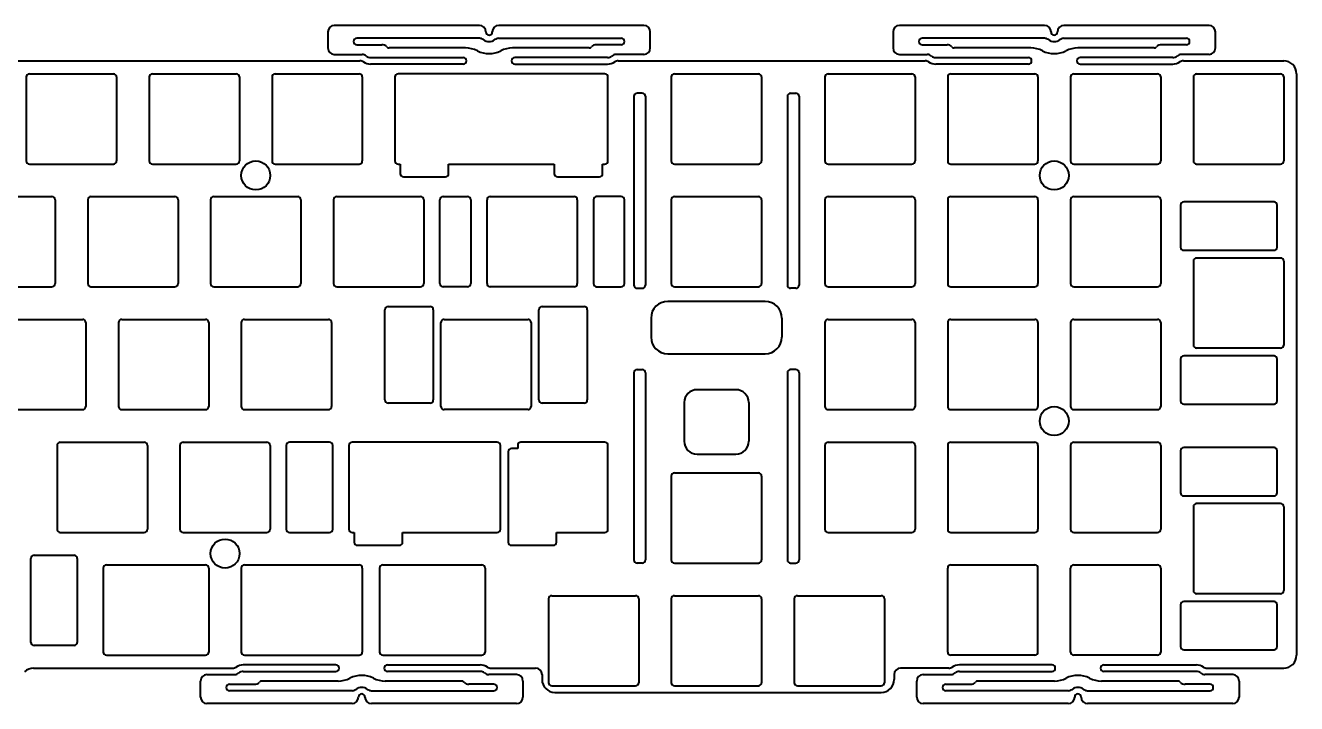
# Model space of a CAD drawing. Header units: millimetres. Extents: x 2592 to 2981, y 1525 to 1630.
# Drawn here: x 2784 to 2981.1, y 1524.8 to 1630 of the extents above; entities that cross this region are included whole.
import ezdxf

# ---------------------------------------------------------------- set-up
doc = ezdxf.new("R2010")
doc.units = ezdxf.units.MM
doc.layers.add('几何', color=7, linetype='Continuous')

msp = doc.modelspace()

# ---------------------------------------------------------------- linework, layer by layer
at = {"layer": '几何', "linetype": 'Continuous', "lineweight": 40}
for p, q in [((2830.85, 1629.04), (2830.85, 1626.54)), ((2854.35, 1630.04), (2831.85, 1630.04)), ((2879.85, 1630.04), (2857.35, 1630.04)), ((2880.85, 1626.54), (2880.85, 1629.04)), ((2918.49, 1629.04), (2918.49, 1626.54)), ((2941.99, 1630.04), (2919.49, 1630.04)), ((2967.49, 1630.04), (2944.99, 1630.04)), ((2968.49, 1626.54), (2968.49, 1629.04)), ((2854.35, 1628.04), (2835.35, 1628.04)), ((2835.35, 1627.04), (2839.23, 1627.04)), ((2852.21, 1626.54), (2840.35, 1626.54)), ((2857.35, 1628.04), (2876.35, 1628.04)), ((2871.35, 1626.54), (2859.49, 1626.54)), ((2876.35, 1627.04), (2872.47, 1627.04)), ((2941.99, 1628.04), (2922.99, 1628.04)), ((2922.99, 1627.04), (2926.88, 1627.04)), ((2939.85, 1626.54), (2927.99, 1626.54)), ((2944.99, 1628.04), (2963.99, 1628.04)), ((2958.99, 1626.54), (2947.14, 1626.54)), ((2963.99, 1627.04), (2960.11, 1627.04)), ((2765.89, 1624.54), (2835.81, 1624.54)), ((2831.85, 1625.54), (2836.15, 1625.54)), ((2837.47, 1625.04), (2851.85, 1625.04)), ((2874.23, 1625.04), (2859.85, 1625.04)), ((2879.85, 1625.54), (2875.55, 1625.54)), ((2875.89, 1624.54), (2923.46, 1624.54)), ((2919.49, 1625.54), (2923.79, 1625.54)), ((2925.12, 1625.04), (2939.49, 1625.04)), ((2961.87, 1625.04), (2947.49, 1625.04)), ((2967.49, 1625.54), (2963.2, 1625.54)), ((2963.53, 1624.54), (2979.07, 1624.54)), ((2784.59, 1622.54), (2797.59, 1622.54)), ((2803.64, 1622.54), (2816.64, 1622.54)), ((2822.69, 1622.54), (2835.69, 1622.54)), ((2851.85, 1624.04), (2837.47, 1624.04)), ((2873.79, 1622.54), (2841.74, 1622.54)), ((2859.85, 1624.04), (2874.23, 1624.04)), ((2884.61, 1622.54), (2897.61, 1622.54)), ((2908.42, 1622.54), (2921.42, 1622.54)), ((2939.49, 1624.04), (2925.12, 1624.04)), ((2927.47, 1622.54), (2940.47, 1622.54)), ((2946.52, 1622.54), (2959.52, 1622.54)), ((2947.49, 1624.04), (2961.87, 1624.04)), ((2965.57, 1622.54), (2978.57, 1622.54)), ((2981.07, 1622.54), (2981.07, 1532.34)), ((2784.09, 1622.04), (2784.09, 1609.04)), ((2798.09, 1622.04), (2798.09, 1609.04)), ((2803.14, 1622.04), (2803.14, 1609.04)), ((2817.14, 1622.04), (2817.14, 1609.04)), ((2822.19, 1622.04), (2822.19, 1609.04)), ((2836.19, 1622.04), (2836.19, 1609.04)), ((2841.24, 1622.04), (2841.24, 1609.04)), ((2874.29, 1609.04), (2874.29, 1622.04)), ((2884.11, 1622.04), (2884.11, 1609.04)), ((2898.11, 1622.04), (2898.11, 1609.04)), ((2907.92, 1622.04), (2907.92, 1609.04)), ((2921.92, 1622.04), (2921.92, 1609.04)), ((2926.97, 1622.04), (2926.97, 1609.04)), ((2940.97, 1622.04), (2940.97, 1609.04)), ((2946.02, 1622.04), (2946.02, 1609.04)), ((2960.02, 1622.04), (2960.02, 1609.04)), ((2965.07, 1622.04), (2965.07, 1609.04)), ((2979.07, 1622.04), (2979.07, 1609.04)), ((2878.29, 1619.04), (2878.29, 1589.76)), ((2879.61, 1619.54), (2878.79, 1619.54)), ((2880.11, 1619.04), (2880.11, 1589.76)), ((2902.11, 1619.04), (2902.11, 1589.76)), ((2902.61, 1619.54), (2903.42, 1619.54)), ((2903.92, 1619.04), (2903.92, 1589.76)), ((2784.59, 1608.54), (2797.59, 1608.54)), ((2803.64, 1608.54), (2816.64, 1608.54)), ((2822.69, 1608.54), (2835.69, 1608.54)), ((2841.74, 1608.54), (2842.08, 1608.54)), ((2842.08, 1608.54), (2842.08, 1607.04)), ((2849.58, 1608.54), (2865.96, 1608.54)), ((2849.58, 1607.04), (2849.58, 1608.54)), ((2865.96, 1608.54), (2865.96, 1607.04)), ((2873.46, 1608.54), (2873.79, 1608.54)), ((2873.46, 1607.04), (2873.46, 1608.54)), ((2884.61, 1608.54), (2897.61, 1608.54)), ((2908.42, 1608.54), (2921.42, 1608.54)), ((2927.47, 1608.54), (2940.47, 1608.54)), ((2946.52, 1608.54), (2959.52, 1608.54)), ((2965.57, 1608.54), (2978.57, 1608.54)), ((2842.58, 1606.54), (2849.08, 1606.54)), ((2866.46, 1606.54), (2872.96, 1606.54)), ((2775.07, 1603.49), (2788.07, 1603.49)), ((2788.57, 1602.99), (2788.57, 1589.99)), ((2793.62, 1602.99), (2793.62, 1589.99)), ((2794.12, 1603.49), (2807.12, 1603.49)), ((2807.62, 1602.99), (2807.62, 1589.99)), ((2812.67, 1602.99), (2812.67, 1589.99)), ((2813.17, 1603.49), (2826.17, 1603.49)), ((2826.67, 1602.99), (2826.67, 1589.99)), ((2831.72, 1602.99), (2831.72, 1589.99)), ((2832.22, 1603.49), (2845.22, 1603.49)), ((2845.72, 1602.99), (2845.72, 1589.99)), ((2848.22, 1589.99), (2848.22, 1602.99)), ((2848.72, 1603.49), (2852.53, 1603.49)), ((2853.03, 1602.99), (2853.03, 1589.99)), ((2855.53, 1589.99), (2855.53, 1602.99)), ((2856.03, 1603.49), (2869.03, 1603.49)), ((2869.53, 1602.99), (2869.53, 1589.99)), ((2872.03, 1602.99), (2872.03, 1589.99)), ((2876.34, 1603.49), (2872.53, 1603.49)), ((2876.84, 1589.99), (2876.84, 1602.99)), ((2884.11, 1602.99), (2884.11, 1589.99)), ((2884.61, 1603.49), (2897.61, 1603.49)), ((2898.11, 1602.99), (2898.11, 1589.99)), ((2907.92, 1602.99), (2907.92, 1589.99)), ((2908.42, 1603.49), (2921.42, 1603.49)), ((2921.92, 1602.99), (2921.92, 1589.99)), ((2926.97, 1602.99), (2926.97, 1589.99)), ((2927.47, 1603.49), (2940.47, 1603.49)), ((2940.97, 1602.99), (2940.97, 1589.99)), ((2946.02, 1602.99), (2946.02, 1589.99)), ((2946.52, 1603.49), (2959.52, 1603.49)), ((2960.02, 1602.99), (2960.02, 1589.99)), ((2977.57, 1602.65), (2963.57, 1602.65)), ((2963.07, 1602.15), (2963.07, 1595.65)), ((2978.07, 1595.65), (2978.07, 1602.15)), ((2963.57, 1595.15), (2977.57, 1595.15)), ((2965.07, 1593.46), (2965.07, 1580.46)), ((2978.57, 1593.96), (2965.57, 1593.96)), ((2979.07, 1593.46), (2979.07, 1580.46)), ((2775.07, 1589.49), (2788.07, 1589.49)), ((2794.12, 1589.49), (2807.12, 1589.49)), ((2813.17, 1589.49), (2826.17, 1589.49)), ((2832.22, 1589.49), (2845.22, 1589.49)), ((2852.53, 1589.49), (2848.72, 1589.49)), ((2869.03, 1589.49), (2856.03, 1589.49)), ((2872.53, 1589.49), (2876.34, 1589.49)), ((2878.79, 1589.26), (2879.61, 1589.26)), ((2884.61, 1589.49), (2897.61, 1589.49)), ((2903.42, 1589.26), (2902.61, 1589.26)), ((2908.42, 1589.49), (2921.42, 1589.49)), ((2927.47, 1589.49), (2940.47, 1589.49)), ((2946.52, 1589.49), (2959.52, 1589.49)), ((2898.66, 1587.23), (2883.56, 1587.23)), ((2839.7, 1571.94), (2839.7, 1585.94)), ((2840.2, 1586.44), (2846.7, 1586.44)), ((2847.2, 1585.94), (2847.2, 1571.94)), ((2863.58, 1571.94), (2863.58, 1585.94)), ((2864.08, 1586.44), (2870.58, 1586.44)), ((2871.08, 1585.94), (2871.08, 1571.94)), ((2779.83, 1584.44), (2792.83, 1584.44)), ((2793.33, 1583.94), (2793.33, 1570.94)), ((2798.38, 1583.94), (2798.38, 1570.94)), ((2798.88, 1584.44), (2811.88, 1584.44)), ((2812.38, 1583.94), (2812.38, 1570.94)), ((2817.43, 1583.94), (2817.43, 1570.94)), ((2817.93, 1584.44), (2830.93, 1584.44)), ((2831.43, 1583.94), (2831.43, 1570.94)), ((2848.39, 1570.94), (2848.39, 1583.94)), ((2848.89, 1584.44), (2861.89, 1584.44)), ((2862.39, 1583.94), (2862.39, 1570.94)), ((2880.96, 1584.63), (2880.96, 1581.69)), ((2901.26, 1584.63), (2901.26, 1581.69)), ((2907.92, 1583.94), (2907.92, 1570.94)), ((2908.42, 1584.44), (2921.42, 1584.44)), ((2921.92, 1583.94), (2921.92, 1570.94)), ((2926.97, 1583.94), (2926.97, 1570.94)), ((2927.47, 1584.44), (2940.47, 1584.44)), ((2940.97, 1583.94), (2940.97, 1570.94)), ((2946.02, 1583.94), (2946.02, 1570.94)), ((2946.52, 1584.44), (2959.52, 1584.44)), ((2960.02, 1583.94), (2960.02, 1570.94)), ((2883.56, 1579.09), (2898.66, 1579.09)), ((2978.57, 1579.96), (2965.57, 1579.96)), ((2963.07, 1578.28), (2963.07, 1571.78)), ((2977.57, 1578.78), (2963.57, 1578.78)), ((2978.07, 1571.78), (2978.07, 1578.28)), ((2878.29, 1576.17), (2878.29, 1547.13)), ((2878.79, 1576.67), (2879.61, 1576.67)), ((2880.11, 1576.17), (2880.11, 1547.13)), ((2902.11, 1576.17), (2902.11, 1547.13)), ((2903.42, 1576.67), (2902.61, 1576.67)), ((2903.92, 1576.17), (2903.92, 1547.13)), ((2894.11, 1573.53), (2888.11, 1573.53)), ((2846.7, 1571.44), (2840.2, 1571.44)), ((2870.58, 1571.44), (2864.08, 1571.44)), ((2886.11, 1571.53), (2886.11, 1565.53)), ((2896.11, 1571.53), (2896.11, 1565.53)), ((2963.57, 1571.28), (2977.57, 1571.28)), ((2779.83, 1570.44), (2792.83, 1570.44)), ((2798.88, 1570.44), (2811.88, 1570.44)), ((2817.93, 1570.44), (2830.93, 1570.44)), ((2861.89, 1570.44), (2848.89, 1570.44)), ((2908.42, 1570.44), (2921.42, 1570.44)), ((2927.47, 1570.44), (2940.47, 1570.44)), ((2946.52, 1570.44), (2959.52, 1570.44)), ((2789.36, 1565.39), (2802.36, 1565.39)), ((2808.41, 1565.39), (2821.41, 1565.39)), ((2831.1, 1565.39), (2824.91, 1565.39)), ((2857.13, 1565.39), (2834.6, 1565.39)), ((2873.79, 1565.39), (2860.79, 1565.39)), ((2908.42, 1565.39), (2921.42, 1565.39)), ((2927.47, 1565.39), (2940.47, 1565.39)), ((2946.52, 1565.39), (2959.52, 1565.39)), ((2788.86, 1564.89), (2788.86, 1551.89)), ((2802.86, 1564.89), (2802.86, 1551.89)), ((2807.91, 1564.89), (2807.91, 1551.89)), ((2821.91, 1564.89), (2821.91, 1551.89)), ((2824.41, 1564.89), (2824.41, 1551.89)), ((2831.6, 1551.89), (2831.6, 1564.89)), ((2834.1, 1564.89), (2834.1, 1551.89)), ((2857.63, 1551.89), (2857.63, 1564.89)), ((2858.81, 1563.89), (2858.81, 1549.89)), ((2860.29, 1564.39), (2859.31, 1564.39)), ((2860.29, 1564.89), (2860.29, 1564.39)), ((2874.29, 1551.89), (2874.29, 1564.89)), ((2888.11, 1563.53), (2894.11, 1563.53)), ((2907.92, 1564.89), (2907.92, 1551.89)), ((2921.92, 1564.89), (2921.92, 1551.89)), ((2926.97, 1564.89), (2926.97, 1551.89)), ((2940.97, 1564.89), (2940.97, 1551.89)), ((2946.02, 1564.89), (2946.02, 1551.89)), ((2960.02, 1564.89), (2960.02, 1551.89)), ((2963.07, 1564.05), (2963.07, 1557.55)), ((2977.57, 1564.55), (2963.57, 1564.55)), ((2978.07, 1557.55), (2978.07, 1564.05)), ((2884.11, 1560.13), (2884.11, 1547.13)), ((2884.61, 1560.63), (2897.61, 1560.63)), ((2898.11, 1560.13), (2898.11, 1547.13)), ((2963.57, 1557.05), (2977.57, 1557.05)), ((2965.07, 1555.36), (2965.07, 1542.36)), ((2978.57, 1555.86), (2965.57, 1555.86)), ((2979.07, 1555.36), (2979.07, 1542.36)), ((2789.36, 1551.39), (2802.36, 1551.39)), ((2808.41, 1551.39), (2821.41, 1551.39)), ((2824.91, 1551.39), (2831.1, 1551.39)), ((2834.6, 1551.39), (2834.94, 1551.39)), ((2834.94, 1551.39), (2834.94, 1549.89)), ((2842.44, 1549.89), (2842.44, 1551.39)), ((2842.44, 1551.39), (2857.13, 1551.39)), ((2866.31, 1551.39), (2873.79, 1551.39)), ((2866.31, 1549.89), (2866.31, 1551.39)), ((2908.42, 1551.39), (2921.42, 1551.39)), ((2927.47, 1551.39), (2940.47, 1551.39)), ((2946.52, 1551.39), (2959.52, 1551.39)), ((2835.44, 1549.39), (2841.94, 1549.39)), ((2859.31, 1549.39), (2865.81, 1549.39)), ((2785.3, 1547.84), (2791.49, 1547.84)), ((2784.8, 1534.34), (2784.8, 1547.34)), ((2791.99, 1547.34), (2791.99, 1534.34)), ((2796, 1545.84), (2796, 1532.84)), ((2796.5, 1546.34), (2811.88, 1546.34)), ((2812.38, 1545.84), (2812.38, 1532.84)), ((2817.43, 1545.84), (2817.43, 1532.84)), ((2817.93, 1546.34), (2835.69, 1546.34)), ((2836.19, 1545.84), (2836.19, 1532.84)), ((2838.86, 1545.84), (2838.86, 1532.84)), ((2839.36, 1546.34), (2852.36, 1546.34)), ((2879.61, 1546.63), (2878.79, 1546.63)), ((2884.61, 1546.63), (2897.61, 1546.63)), ((2902.61, 1546.63), (2903.42, 1546.63)), ((2926.97, 1532.84), (2926.97, 1545.84)), ((2927.47, 1546.34), (2940.47, 1546.34)), ((2940.97, 1532.84), (2940.97, 1545.84)), ((2946.02, 1532.84), (2946.02, 1545.84)), ((2946.52, 1546.34), (2959.52, 1546.34)), ((2960.02, 1545.84), (2960.02, 1532.84)), ((2865.56, 1541.58), (2878.56, 1541.58)), ((2884.61, 1541.58), (2897.61, 1541.58)), ((2903.66, 1541.58), (2916.66, 1541.58)), ((2978.57, 1541.86), (2965.57, 1541.86)), ((2865.06, 1541.08), (2865.06, 1528.08)), ((2879.06, 1541.08), (2879.06, 1528.08)), ((2884.11, 1541.08), (2884.11, 1528.08)), ((2898.11, 1541.08), (2898.11, 1528.08)), ((2903.16, 1541.08), (2903.16, 1528.08)), ((2917.16, 1541.08), (2917.16, 1528.08)), ((2963.07, 1540.18), (2963.07, 1533.68)), ((2977.57, 1540.68), (2963.57, 1540.68)), ((2978.07, 1533.68), (2978.07, 1540.18)), ((2791.49, 1533.84), (2785.3, 1533.84)), ((2796.5, 1532.34), (2811.88, 1532.34)), ((2817.93, 1532.34), (2835.69, 1532.34)), ((2839.36, 1532.34), (2852.36, 1532.34)), ((2940.47, 1532.34), (2927.47, 1532.34)), ((2959.52, 1532.34), (2946.52, 1532.34)), ((2963.57, 1533.18), (2977.57, 1533.18)), ((2785.22, 1530.34), (2816.06, 1530.34)), ((2832.1, 1530.84), (2817.72, 1530.84)), ((2817.72, 1529.84), (2832.1, 1529.84)), ((2840.1, 1530.84), (2854.48, 1530.84)), ((2854.48, 1529.84), (2840.1, 1529.84)), ((2856.14, 1530.34), (2863.06, 1530.34)), ((2927.12, 1530.34), (2919.66, 1530.34)), ((2943.16, 1530.84), (2928.78, 1530.84)), ((2928.78, 1529.84), (2943.16, 1529.84)), ((2951.16, 1530.84), (2965.54, 1530.84)), ((2965.54, 1529.84), (2951.16, 1529.84)), ((2967.19, 1530.34), (2979.07, 1530.34)), ((2811.1, 1525.84), (2811.1, 1528.34)), ((2812.1, 1529.34), (2816.4, 1529.34)), ((2815.6, 1527.84), (2819.48, 1527.84)), ((2832.46, 1528.34), (2820.6, 1528.34)), ((2851.6, 1528.34), (2839.74, 1528.34)), ((2856.6, 1527.84), (2852.72, 1527.84)), ((2860.1, 1529.34), (2855.8, 1529.34)), ((2861.1, 1528.34), (2861.1, 1525.84)), ((2864.06, 1529.34), (2864.06, 1528.58)), ((2918.66, 1529.34), (2918.66, 1528.58)), ((2922.16, 1525.84), (2922.16, 1528.34)), ((2923.16, 1529.34), (2927.46, 1529.34)), ((2926.66, 1527.84), (2930.54, 1527.84)), ((2943.52, 1528.34), (2931.66, 1528.34)), ((2962.66, 1528.34), (2950.8, 1528.34)), ((2967.66, 1527.84), (2963.78, 1527.84)), ((2971.16, 1529.34), (2966.86, 1529.34)), ((2972.16, 1528.34), (2972.16, 1525.84)), ((2834.6, 1526.84), (2815.6, 1526.84)), ((2837.6, 1526.84), (2856.6, 1526.84)), ((2865.56, 1527.58), (2878.56, 1527.58)), ((2866.06, 1526.58), (2916.66, 1526.58)), ((2884.61, 1527.58), (2897.61, 1527.58)), ((2903.66, 1527.58), (2916.66, 1527.58)), ((2945.66, 1526.84), (2926.66, 1526.84)), ((2948.66, 1526.84), (2967.66, 1526.84)), ((2834.6, 1524.84), (2812.1, 1524.84)), ((2860.1, 1524.84), (2837.6, 1524.84)), ((2945.66, 1524.84), (2923.16, 1524.84)), ((2971.16, 1524.84), (2948.66, 1524.84))]:
    msp.add_line(p, q, dxfattribs=at)
at = {"layer": '几何', "color": 40, "linetype": 'Continuous', "lineweight": 40, "true_color": 0xf8d731}
for p, q in [((2838.86, 1545.84), (2838.86, 1532.84)), ((2838.86, 1545.84), (2838.86, 1532.84)), ((2839.36, 1546.34), (2852.36, 1546.34)), ((2839.36, 1546.34), (2852.36, 1546.34)), ((2841.74, 1546.34), (2854.74, 1546.34)), ((2855.24, 1545.84), (2855.24, 1532.84)), ((2839.36, 1532.34), (2852.36, 1532.34)), ((2839.36, 1532.34), (2852.36, 1532.34)), ((2841.74, 1532.34), (2854.74, 1532.34))]:
    msp.add_line(p, q, dxfattribs=at)
at = {"layer": '几何', "linetype": 'Continuous', "lineweight": 40}
for centre in [(2819.67, 1606.77), (2943.49, 1606.77), (2943.49, 1568.67), (2814.91, 1548.11)]:
    msp.add_circle(centre, 2.25, dxfattribs=at)
for centre, radius, start, end in [((2831.85, 1629.04), 1, 90, 180), ((2854.35, 1629.04), 1, 0, 90), ((2855.85, 1629.04), 0.5, 180, 0), ((2857.35, 1629.04), 1, 90, 180), ((2879.85, 1629.04), 1, 0, 90), ((2919.49, 1629.04), 1, 90, 180), ((2941.99, 1629.04), 1, 0, 90), ((2943.49, 1629.04), 0.5, 180, 0), ((2944.99, 1629.04), 1, 90, 180), ((2967.49, 1629.04), 1, 0, 90), ((2831.85, 1626.54), 1, 180, 270), ((2835.35, 1627.54), 0.5, 90, 270), ((2839.23, 1626.04), 1, 41.8103, 90), ((2840.35, 1627.04), 0.5, 221.8103, 270), ((2852.21, 1622.54), 4, 62.9279, 90), ((2854.35, 1627.04), 1, 53.1301, 90), ((2855.85, 1629.04), 1.5, 233.1301, 306.8699), ((2857.35, 1627.04), 1, 90, 126.8699), ((2859.49, 1622.54), 4, 90, 117.0721), ((2871.35, 1627.04), 0.5, 270, 318.1897), ((2872.47, 1626.04), 1, 90, 138.1897), ((2876.35, 1627.54), 0.5, 270, 90), ((2879.85, 1626.54), 1, 270, 0), ((2919.49, 1626.54), 1, 180, 270), ((2922.99, 1627.54), 0.5, 90, 270), ((2926.88, 1626.04), 1, 41.8103, 90), ((2927.99, 1627.04), 0.5, 221.8103, 270), ((2939.85, 1622.54), 4, 62.9279, 90), ((2941.99, 1627.04), 1, 53.1301, 90), ((2943.49, 1629.04), 1.5, 233.1301, 306.8699), ((2944.99, 1627.04), 1, 90, 126.8699), ((2947.14, 1622.54), 4, 90, 117.0721), ((2958.99, 1627.04), 0.5, 270, 318.1897), ((2960.11, 1626.04), 1, 90, 138.1897), ((2963.99, 1627.54), 0.5, 270, 90), ((2967.49, 1626.54), 1, 270, 0), ((2835.81, 1623.54), 1, 56.4427, 90), ((2836.15, 1624.54), 1, 48.5904, 90), ((2837.47, 1626.04), 2, 236.4427, 270), ((2837.47, 1626.04), 1, 228.5904, 270), ((2851.85, 1624.54), 0.5, 270, 90), ((2855.85, 1629.66), 4, 242.9279, 297.0721), ((2859.85, 1624.54), 0.5, 90, 270), ((2874.23, 1626.04), 1, 270, 311.4096), ((2874.23, 1626.04), 2, 270, 303.5573), ((2875.55, 1624.54), 1, 90, 131.4096), ((2875.89, 1623.54), 1, 90, 123.5573), ((2923.46, 1623.54), 1, 56.4427, 90), ((2923.79, 1624.54), 1, 48.5904, 90), ((2925.12, 1626.04), 2, 236.4427, 270), ((2925.12, 1626.04), 1, 228.5904, 270), ((2939.49, 1624.54), 0.5, 270, 90), ((2943.49, 1629.66), 4, 242.9279, 297.0721), ((2947.49, 1624.54), 0.5, 90, 270), ((2961.87, 1626.04), 1, 270, 311.4096), ((2961.87, 1626.04), 2, 270, 303.5573), ((2963.2, 1624.54), 1, 90, 131.4096), ((2963.53, 1623.54), 1, 90, 123.5573), ((2979.07, 1622.54), 2, 0, 90), ((2784.59, 1622.04), 0.5, 90, 180), ((2797.59, 1622.04), 0.5, 0, 90), ((2803.64, 1622.04), 0.5, 90, 180), ((2816.64, 1622.04), 0.5, 0, 90), ((2822.69, 1622.04), 0.5, 90, 180), ((2835.69, 1622.04), 0.5, 0, 90), ((2841.74, 1622.04), 0.5, 90, 180), ((2873.79, 1622.04), 0.5, 0, 90), ((2884.61, 1622.04), 0.5, 90, 180), ((2897.61, 1622.04), 0.5, 0, 90), ((2908.42, 1622.04), 0.5, 90, 180), ((2921.42, 1622.04), 0.5, 0, 90), ((2927.47, 1622.04), 0.5, 90, 180), ((2940.47, 1622.04), 0.5, 0, 90), ((2946.52, 1622.04), 0.5, 90, 180), ((2959.52, 1622.04), 0.5, 0, 90), ((2965.57, 1622.04), 0.5, 90, 180), ((2978.57, 1622.04), 0.5, 0, 90), ((2878.79, 1619.04), 0.5, 90, 180), ((2879.61, 1619.04), 0.5, 0, 90), ((2902.61, 1619.04), 0.5, 90, 180), ((2903.42, 1619.04), 0.5, 0, 90), ((2784.59, 1609.04), 0.5, 180, 270), ((2797.59, 1609.04), 0.5, 270, 0), ((2803.64, 1609.04), 0.5, 180, 270), ((2816.64, 1609.04), 0.5, 270, 0), ((2822.69, 1609.04), 0.5, 180, 270), ((2835.69, 1609.04), 0.5, 270, 0), ((2841.74, 1609.04), 0.5, 180, 270), ((2873.79, 1609.04), 0.5, 270, 0), ((2884.61, 1609.04), 0.5, 180, 270), ((2897.61, 1609.04), 0.5, 270, 0), ((2908.42, 1609.04), 0.5, 180, 270), ((2921.42, 1609.04), 0.5, 270, 0), ((2927.47, 1609.04), 0.5, 180, 270), ((2940.47, 1609.04), 0.5, 270, 0), ((2946.52, 1609.04), 0.5, 180, 270), ((2959.52, 1609.04), 0.5, 270, 0), ((2965.57, 1609.04), 0.5, 180, 270), ((2978.57, 1609.04), 0.5, 270, 0), ((2842.58, 1607.04), 0.5, 180, 270), ((2849.08, 1607.04), 0.5, 270, 0), ((2866.46, 1607.04), 0.5, 180, 270), ((2872.96, 1607.04), 0.5, 270, 0), ((2788.07, 1602.99), 0.5, 0, 90), ((2794.12, 1602.99), 0.5, 90, 180), ((2807.12, 1602.99), 0.5, 0, 90), ((2813.17, 1602.99), 0.5, 90, 180), ((2826.17, 1602.99), 0.5, 0, 90), ((2832.22, 1602.99), 0.5, 90, 180), ((2845.22, 1602.99), 0.5, 0, 90), ((2848.72, 1602.99), 0.5, 90, 180), ((2852.53, 1602.99), 0.5, 0, 90), ((2856.03, 1602.99), 0.5, 90, 180), ((2869.03, 1602.99), 0.5, 0, 90), ((2872.53, 1602.99), 0.5, 90, 180), ((2876.34, 1602.99), 0.5, 0, 90), ((2884.61, 1602.99), 0.5, 90, 180), ((2897.61, 1602.99), 0.5, 0, 90), ((2908.42, 1602.99), 0.5, 90, 180), ((2921.42, 1602.99), 0.5, 0, 90), ((2927.47, 1602.99), 0.5, 90, 180), ((2940.47, 1602.99), 0.5, 0, 90), ((2946.52, 1602.99), 0.5, 90, 180), ((2959.52, 1602.99), 0.5, 0, 90), ((2963.57, 1602.15), 0.5, 90, 180), ((2977.57, 1602.15), 0.5, 0, 90), ((2963.57, 1595.65), 0.5, 180, 270), ((2977.57, 1595.65), 0.5, 270, 0), ((2965.57, 1593.46), 0.5, 90, 180), ((2978.57, 1593.46), 0.5, 0, 90), ((2788.07, 1589.99), 0.5, 270, 0), ((2794.12, 1589.99), 0.5, 180, 270), ((2807.12, 1589.99), 0.5, 270, 0), ((2813.17, 1589.99), 0.5, 180, 270), ((2826.17, 1589.99), 0.5, 270, 0), ((2832.22, 1589.99), 0.5, 180, 270), ((2845.22, 1589.99), 0.5, 270, 0), ((2848.72, 1589.99), 0.5, 180, 270), ((2852.53, 1589.99), 0.5, 270, 0), ((2856.03, 1589.99), 0.5, 180, 270), ((2869.03, 1589.99), 0.5, 270, 0), ((2872.53, 1589.99), 0.5, 180, 270), ((2876.34, 1589.99), 0.5, 270, 0), ((2878.79, 1589.76), 0.5, 180, 270), ((2879.61, 1589.76), 0.5, 270, 0), ((2884.61, 1589.99), 0.5, 180, 270), ((2897.61, 1589.99), 0.5, 270, 0), ((2902.61, 1589.76), 0.5, 180, 270), ((2903.42, 1589.76), 0.5, 270, 0), ((2908.42, 1589.99), 0.5, 180, 270), ((2921.42, 1589.99), 0.5, 270, 0), ((2927.47, 1589.99), 0.5, 180, 270), ((2940.47, 1589.99), 0.5, 270, 0), ((2946.52, 1589.99), 0.5, 180, 270), ((2959.52, 1589.99), 0.5, 270, 0), ((2883.56, 1584.63), 2.6, 90, 180), ((2898.66, 1584.63), 2.6, 0, 90), ((2840.2, 1585.94), 0.5, 90, 180), ((2846.7, 1585.94), 0.5, 0, 90), ((2864.08, 1585.94), 0.5, 90, 180), ((2870.58, 1585.94), 0.5, 0, 90), ((2792.83, 1583.94), 0.5, 0, 90), ((2798.88, 1583.94), 0.5, 90, 180), ((2811.88, 1583.94), 0.5, 0, 90), ((2817.93, 1583.94), 0.5, 90, 180), ((2830.93, 1583.94), 0.5, 0, 90), ((2848.89, 1583.94), 0.5, 90, 180), ((2861.89, 1583.94), 0.5, 0, 90), ((2908.42, 1583.94), 0.5, 90, 180), ((2921.42, 1583.94), 0.5, 0, 90), ((2927.47, 1583.94), 0.5, 90, 180), ((2940.47, 1583.94), 0.5, 0, 90), ((2946.52, 1583.94), 0.5, 90, 180), ((2959.52, 1583.94), 0.5, 0, 90), ((2883.56, 1581.69), 2.6, 180, 270), ((2898.66, 1581.69), 2.6, 270, 0), ((2965.57, 1580.46), 0.5, 180, 270), ((2978.57, 1580.46), 0.5, 270, 0), ((2963.57, 1578.28), 0.5, 90, 180), ((2977.57, 1578.28), 0.5, 0, 90), ((2878.79, 1576.17), 0.5, 90, 180), ((2879.61, 1576.17), 0.5, 0, 90), ((2902.61, 1576.17), 0.5, 90, 180), ((2903.42, 1576.17), 0.5, 0, 90), ((2888.11, 1571.53), 2, 90, 180), ((2894.11, 1571.53), 2, 0, 90), ((2840.2, 1571.94), 0.5, 180, 270), ((2846.7, 1571.94), 0.5, 270, 0), ((2864.08, 1571.94), 0.5, 180, 270), ((2870.58, 1571.94), 0.5, 270, 0), ((2963.57, 1571.78), 0.5, 180, 270), ((2977.57, 1571.78), 0.5, 270, 0), ((2792.83, 1570.94), 0.5, 270, 0), ((2798.88, 1570.94), 0.5, 180, 270), ((2811.88, 1570.94), 0.5, 270, 0), ((2817.93, 1570.94), 0.5, 180, 270), ((2830.93, 1570.94), 0.5, 270, 0), ((2848.89, 1570.94), 0.5, 180, 270), ((2861.89, 1570.94), 0.5, 270, 0), ((2908.42, 1570.94), 0.5, 180, 270), ((2921.42, 1570.94), 0.5, 270, 0), ((2927.47, 1570.94), 0.5, 180, 270), ((2940.47, 1570.94), 0.5, 270, 0), ((2946.52, 1570.94), 0.5, 180, 270), ((2959.52, 1570.94), 0.5, 270, 0), ((2789.36, 1564.89), 0.5, 90, 180), ((2802.36, 1564.89), 0.5, 0, 90), ((2808.41, 1564.89), 0.5, 90, 180), ((2821.41, 1564.89), 0.5, 0, 90), ((2824.91, 1564.89), 0.5, 90, 180), ((2831.1, 1564.89), 0.5, 0, 90), ((2834.6, 1564.89), 0.5, 90, 180), ((2857.13, 1564.89), 0.5, 0, 90), ((2860.79, 1564.89), 0.5, 90, 180), ((2873.79, 1564.89), 0.5, 0, 90), ((2888.11, 1565.53), 2, 180, 270), ((2894.11, 1565.53), 2, 270, 0), ((2908.42, 1564.89), 0.5, 90, 180), ((2921.42, 1564.89), 0.5, 0, 90), ((2927.47, 1564.89), 0.5, 90, 180), ((2940.47, 1564.89), 0.5, 0, 90), ((2946.52, 1564.89), 0.5, 90, 180), ((2959.52, 1564.89), 0.5, 0, 90), ((2859.31, 1563.89), 0.5, 90, 180), ((2963.57, 1564.05), 0.5, 90, 180), ((2977.57, 1564.05), 0.5, 0, 90), ((2884.61, 1560.13), 0.5, 90, 180), ((2897.61, 1560.13), 0.5, 0, 90), ((2963.57, 1557.55), 0.5, 180, 270), ((2977.57, 1557.55), 0.5, 270, 0), ((2965.57, 1555.36), 0.5, 90, 180), ((2978.57, 1555.36), 0.5, 0, 90), ((2789.36, 1551.89), 0.5, 180, 270), ((2802.36, 1551.89), 0.5, 270, 0), ((2808.41, 1551.89), 0.5, 180, 270), ((2821.41, 1551.89), 0.5, 270, 0), ((2824.91, 1551.89), 0.5, 180, 270), ((2831.1, 1551.89), 0.5, 270, 0), ((2834.6, 1551.89), 0.5, 180, 270), ((2857.13, 1551.89), 0.5, 270, 0), ((2873.79, 1551.89), 0.5, 270, 0), ((2908.42, 1551.89), 0.5, 180, 270), ((2921.42, 1551.89), 0.5, 270, 0), ((2927.47, 1551.89), 0.5, 180, 270), ((2940.47, 1551.89), 0.5, 270, 0), ((2946.52, 1551.89), 0.5, 180, 270), ((2959.52, 1551.89), 0.5, 270, 0), ((2835.44, 1549.89), 0.5, 180, 270), ((2841.94, 1549.89), 0.5, 270, 0), ((2859.31, 1549.89), 0.5, 180, 270), ((2865.81, 1549.89), 0.5, 270, 0), ((2785.3, 1547.34), 0.5, 90, 180), ((2791.49, 1547.34), 0.5, 0, 90), ((2796.5, 1545.84), 0.5, 90, 180), ((2811.88, 1545.84), 0.5, 0, 90), ((2817.93, 1545.84), 0.5, 90, 180), ((2835.69, 1545.84), 0.5, 0, 90), ((2839.36, 1545.84), 0.5, 90, 180), ((2878.79, 1547.13), 0.5, 180, 270), ((2879.61, 1547.13), 0.5, 270, 0), ((2884.61, 1547.13), 0.5, 180, 270), ((2897.61, 1547.13), 0.5, 270, 0), ((2902.61, 1547.13), 0.5, 180, 270), ((2903.42, 1547.13), 0.5, 270, 0), ((2927.47, 1545.84), 0.5, 90, 180), ((2940.47, 1545.84), 0.5, 0, 90), ((2946.52, 1545.84), 0.5, 90, 180), ((2959.52, 1545.84), 0.5, 0, 90), ((2865.56, 1541.08), 0.5, 90, 180), ((2878.56, 1541.08), 0.5, 0, 90), ((2884.61, 1541.08), 0.5, 90, 180), ((2897.61, 1541.08), 0.5, 0, 90), ((2903.66, 1541.08), 0.5, 90, 180), ((2916.66, 1541.08), 0.5, 0, 90), ((2965.57, 1542.36), 0.5, 180, 270), ((2978.57, 1542.36), 0.5, 270, 0), ((2963.57, 1540.18), 0.5, 90, 180), ((2977.57, 1540.18), 0.5, 0, 90), ((2785.3, 1534.34), 0.5, 180, 270), ((2791.49, 1534.34), 0.5, 270, 0), ((2963.57, 1533.68), 0.5, 180, 270), ((2977.57, 1533.68), 0.5, 270, 0), ((2796.5, 1532.84), 0.5, 180, 270), ((2811.88, 1532.84), 0.5, 270, 0), ((2817.93, 1532.84), 0.5, 180, 270), ((2835.69, 1532.84), 0.5, 270, 0), ((2839.36, 1532.84), 0.5, 180, 270), ((2927.47, 1532.84), 0.5, 180, 270), ((2940.47, 1532.84), 0.5, 270, 0), ((2946.52, 1532.84), 0.5, 180, 270), ((2959.52, 1532.84), 0.5, 270, 0), ((2979.07, 1532.34), 2, 270, 0), ((2785.22, 1528.34), 2, 90, 135), ((2816.06, 1531.34), 1, 270, 303.5573), ((2817.72, 1528.84), 2, 90, 123.5573), ((2817.72, 1528.84), 1, 90, 131.4096), ((2832.1, 1530.34), 0.5, 270, 90), ((2840.1, 1530.34), 0.5, 90, 270), ((2854.48, 1528.84), 2, 56.4427, 90), ((2854.48, 1528.84), 1, 48.5904, 90), ((2856.14, 1531.34), 1, 236.4427, 270), ((2863.06, 1529.34), 1, 0, 90), ((2919.66, 1529.34), 1, 90, 180), ((2927.12, 1531.34), 1, 270, 303.5573), ((2928.78, 1528.84), 2, 90, 123.5573), ((2928.78, 1528.84), 1, 90, 131.4096), ((2943.16, 1530.34), 0.5, 270, 90), ((2951.16, 1530.34), 0.5, 90, 270), ((2965.54, 1528.84), 2, 56.4427, 90), ((2965.54, 1528.84), 1, 48.5904, 90), ((2967.19, 1531.34), 1, 236.4427, 270), ((2812.1, 1528.34), 1, 90, 180), ((2815.6, 1527.34), 0.5, 90, 270), ((2816.4, 1530.34), 1, 270, 311.4096), ((2819.48, 1528.84), 1, 270, 318.1897), ((2820.6, 1527.84), 0.5, 90, 138.1897), ((2832.46, 1532.34), 4, 270, 297.0721), ((2836.1, 1525.22), 4, 62.9279, 117.0721), ((2839.74, 1532.34), 4, 242.9279, 270), ((2851.6, 1527.84), 0.5, 41.8103, 90), ((2852.72, 1528.84), 1, 221.8103, 270), ((2855.8, 1530.34), 1, 228.5904, 270), ((2856.6, 1527.34), 0.5, 270, 90), ((2860.1, 1528.34), 1, 0, 90), ((2866.06, 1528.58), 2, 180, 270), ((2865.56, 1528.08), 0.5, 180, 270), ((2878.56, 1528.08), 0.5, 270, 0), ((2884.61, 1528.08), 0.5, 180, 270), ((2897.61, 1528.08), 0.5, 270, 0), ((2903.66, 1528.08), 0.5, 180, 270), ((2916.66, 1528.58), 2, 270, 0), ((2916.66, 1528.08), 0.5, 270, 0), ((2923.16, 1528.34), 1, 90, 180), ((2926.66, 1527.34), 0.5, 90, 270), ((2927.46, 1530.34), 1, 270, 311.4096), ((2930.54, 1528.84), 1, 270, 318.1897), ((2931.66, 1527.84), 0.5, 90, 138.1897), ((2943.52, 1532.34), 4, 270, 297.0721), ((2947.16, 1525.22), 4, 62.9279, 117.0721), ((2950.8, 1532.34), 4, 242.9279, 270), ((2962.66, 1527.84), 0.5, 41.8103, 90), ((2963.78, 1528.84), 1, 221.8103, 270), ((2966.86, 1530.34), 1, 228.5904, 270), ((2967.66, 1527.34), 0.5, 270, 90), ((2971.16, 1528.34), 1, 0, 90), ((2812.1, 1525.84), 1, 180, 270), ((2834.6, 1527.84), 1, 270, 306.8699), ((2834.6, 1525.84), 1, 270, 0), ((2836.1, 1525.84), 1.5, 53.1301, 126.8699), ((2836.1, 1525.84), 0.5, 0, 180), ((2837.6, 1525.84), 1, 180, 270), ((2837.6, 1527.84), 1, 233.1301, 270), ((2860.1, 1525.84), 1, 270, 0), ((2923.16, 1525.84), 1, 180, 270), ((2945.66, 1527.84), 1, 270, 306.8699), ((2945.66, 1525.84), 1, 270, 0), ((2947.16, 1525.84), 1.5, 53.1301, 126.8699), ((2947.16, 1525.84), 0.5, 0, 180), ((2948.66, 1525.84), 1, 180, 270), ((2948.66, 1527.84), 1, 233.1301, 270), ((2971.16, 1525.84), 1, 270, 0)]:
    msp.add_arc(centre, radius, start, end, dxfattribs=at)
at = {"layer": '几何', "color": 40, "linetype": 'Continuous', "lineweight": 40, "true_color": 0xf8d731}
for centre, start, end in [((2839.36, 1545.84), 90, 180), ((2839.36, 1545.84), 90, 180), ((2854.74, 1545.84), 0, 90), ((2839.36, 1532.84), 180, 270), ((2839.36, 1532.84), 180, 270), ((2854.74, 1532.84), 270, 0)]:
    msp.add_arc(centre, 0.5, start, end, dxfattribs=at)

doc.saveas('drawing.dxf')
